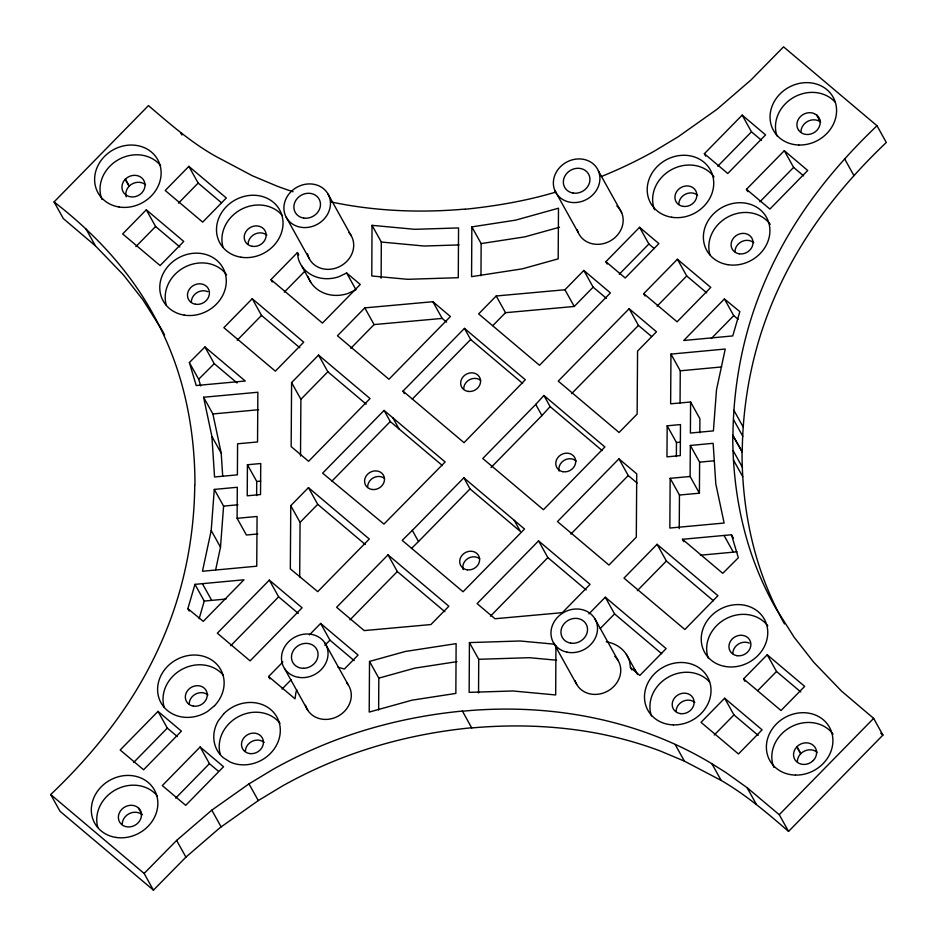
<?xml version="1.0" encoding="UTF-8"?>
<svg xmlns="http://www.w3.org/2000/svg" width="937" height="937" viewBox="0 0 937 937"><rect width="100%" height="100%" fill="white"/><g stroke="black" fill="none" stroke-linecap="round" stroke-linejoin="round"><path stroke-width="1.41" d="M369.518 661.428L369.213 712.073L412.116 700.15L455.85 693.415L456.12 643.649L405.416 651.449L369.518 661.428L378.817 678.142L378.63 709.977M372.024 225.337L371.778 275.982L407.607 279.308L458.275 277.703L458.544 227.937L414.833 229.319L372.024 225.337L381.312 242.039L381.136 278.219M788.556 831.4C767.227 812.976 745.653 794.611 721.185 780.439L684.408 761.137L660.081 750.912A414.611 366.765 -29.1 0 0 599.551 733.753C557.492 725.554 514.331 724.149 471.709 727.944L471.709 727.756C427.975 731.984 384.767 741.694 343.68 757.319A414.611 366.765 -29.1 0 0 282.904 785.721L258.284 800.573L219.961 827.734L185.924 857.121L153.434 890.15L144.134 873.448L176.625 840.419L211.809 810.154L248.996 783.871L273.604 769.019A414.611 366.765 -29.1 0 1 334.38 740.605C375.468 724.992 418.675 715.282 462.409 711.054L462.409 711.23C548.286 702.867 637.57 718.714 711.886 763.737L725.824 772.486L747.082 787.666L779.256 814.698L788.556 831.4L882.923 735.077L873.635 718.374L841.613 691.19L813.656 662.178L794.049 637.113L775.18 607.223A414.611 366.765 -29.1 0 1 751.064 552.9C738.368 515.069 732.711 475.141 732.757 435.283L742.245 451.974L732.757 435.283M554.493 644.188L520.094 640.99L469.425 642.595L469.156 692.361L512.867 690.979L555.688 694.961L555.922 645.769M471.85 226.883L471.58 276.649L522.284 268.849L558.183 258.858L558.487 208.213L515.584 220.148L471.85 226.883L481.149 243.585L480.974 275.783M478.549 692.958L478.725 659.297L469.425 642.595M237.108 518.302L237.307 487.263L214.292 489.419L211.2 530.483L202.462 571.254L256.738 566.194L257.066 516.474L237.108 518.302L246.396 535.015L257.804 533.961M247.427 464.752L247.227 495.802L260.533 494.56L260.732 463.522L247.427 464.752L256.726 481.454L256.633 495.568M290.763 505.675L290.329 568.876L317.748 591.634L369.283 539.033L308.437 487.638L290.763 505.675L300.063 522.377L299.688 576.969M291.594 382.589L291.161 446.598L308.578 461.309L370.045 398.565L318.545 355.076L291.594 382.589L300.894 399.291L300.508 456.026M667.167 425.808L666.968 456.846L680.274 455.616L680.485 424.578L667.167 425.808L676.467 442.51L676.373 456.624M670.154 478.327L669.838 528.046L724.114 523.033L715.798 483.843L713.151 443.306L690.323 445.45L690.112 476.488L699.412 493.202L679.454 495.029L670.154 478.327L690.112 476.488M690.604 401.985L690.393 433.035L713.408 430.879L716.5 389.815L725.238 349.032L670.962 354.104L670.634 403.824L690.604 401.985L699.892 418.698L699.81 432.8M679.243 528.667L679.454 495.029M680.051 402.98L680.262 370.806L670.962 354.104M699.412 493.202L699.611 462.152L690.323 445.45M732.945 435.272C733.331 394.196 739.797 353.214 752.54 314.141A414.611 366.765 -29.1 0 1 777.265 255.286C802.283 206.445 837.397 163.483 876.997 125.745L783.566 46.85L751.076 79.879L717.039 109.266L678.365 136.65L654.096 151.279A414.611 366.765 -29.1 0 1 601.46 176.484M742.245 451.974C742.631 410.898 749.096 369.916 761.84 330.843A414.611 366.765 -29.1 0 1 786.565 271.988C811.583 223.147 846.697 180.185 886.297 142.459L876.997 125.745M215.686 569.684L220.5 547.185L223.592 506.121L214.292 489.419M187.857 608.663L203.282 621.348L243.983 579.792L194.966 584.36L187.857 608.663L189.18 611.041M194.966 584.36L204.254 601.074L199.136 618.701M813.363 760.469A11.97 10.588 -29.1 0 0 813.246 745.302A11.97 10.588 -29.1 0 0 796.965 746.625L795.115 749.05A11.958 10.576 -29.1 0 0 796.895 761.992A11.958 10.576 -29.1 0 0 810.938 762.413L813.363 760.469M535.718 404.433L543.917 395.473L604.892 446.972L543.425 509.716L482.766 458.486L535.718 404.433L541.914 415.571L491 467.54M541.914 415.571L550.113 406.611L543.917 395.473M153.434 890.15L60.003 811.255L50.703 794.541C90.303 756.815 125.417 713.853 150.435 665.012A414.611 366.765 -29.1 0 0 175.16 606.157C187.904 567.084 194.369 526.102 194.755 485.026L194.955 485.003C194.99 445.157 189.333 405.229 176.636 367.398A414.611 366.765 -29.1 0 0 152.52 313.063C128.322 269.317 93.454 232.388 54.077 201.923L148.444 105.6C169.749 123.778 191.031 142.436 215.545 156.233L252.252 175.711L276.919 186.088A414.611 366.765 -29.1 0 0 293.058 191.722M126.179 196.852A11.97 10.588 -29.1 0 1 129.06 186.276L129.259 186.076A11.97 10.588 -29.1 0 1 145.54 184.741M146.301 209.794L122.665 233.934L160.11 265.558L183.746 241.43L146.301 209.794L155.601 226.508L179.834 246.97M188.852 166.364L165.217 190.492L202.661 222.116L226.309 197.988L188.852 166.364L198.152 183.066L221.284 202.603M135.9 246.607L155.601 226.508M178.452 203.177L198.152 183.066M252.229 298.716L223.861 327.669L275.349 371.157L303.717 342.192L252.229 298.716L261.528 315.418L299.863 347.791M272.269 281.99L270.945 279.601L297.427 252.568L298.751 254.958M237.202 340.236L261.528 315.418M284.321 292.145L304.689 271.355M364.786 307.875L337.461 335.774L388.949 379.262L450.416 316.519L432.882 301.714L364.786 307.875L374.086 324.577L442.182 318.416L446.562 322.117M300.894 399.291L327.845 371.778L318.545 355.076M350.801 348.341L374.086 324.577M384.088 410.418L322.621 473.162L383.947 524.076L445.134 461.976L384.088 410.418L390.284 421.556L442.44 465.607M402.992 391.116L464.459 328.383L525.317 379.766L464.038 442.674L402.992 391.116L404.374 393.587M496.2 295.987L478.643 313.895L539.501 365.289L610.42 292.894L583.845 270.453L564.941 289.756L496.2 295.987L505.5 312.689L574.229 306.469L593.144 287.155L583.845 270.453M331.885 481.161L390.284 421.556M412.268 399.115L470.655 339.51L464.459 328.383M300.063 522.377L317.725 504.34L308.437 487.638M492.815 325.631L505.5 312.689M269.329 580.12L217.325 633.201L250.097 660.878L302.101 607.785L269.329 580.12L278.629 596.822L298.294 613.419M158.013 711.394L120.182 749.998L143.584 769.769L181.415 731.153L158.013 711.394L167.301 728.096L177.339 736.564M704.355 153.727L742.174 115.122L765.576 134.881L727.756 173.497L704.355 153.727L705.678 156.116M605.888 261.692L639.573 227.304L658.887 243.608L625.202 277.996L605.888 261.692L607.211 264.07M230.701 645.745L278.629 596.822M133.569 762.531L167.301 728.096M717.742 166.259L751.474 131.824L742.174 115.122M619.263 274.225L648.872 244.007L639.573 227.304M269.95 678.915L268.626 676.526L282.904 661.955M309.421 634.888L320.63 623.433L358.086 655.068L344.383 669.041L338.046 667.179M388.012 554.845L336.617 607.305L364.188 630.589L430.926 624.546L448.87 606.239L388.012 554.845L397.311 571.547L444.888 611.732M629.149 308.706L558.229 381.101L619.076 432.496L637.137 414.06L637.57 351.094L656.474 331.792L629.149 308.706L638.448 325.408L651.566 336.488M643.731 293.644L677.416 259.256L710.773 287.425L677.088 321.813L643.731 293.644L645.054 296.033M200.143 746.965L162.312 785.581L185.713 805.34L223.545 766.735L200.143 746.965L209.431 763.667L218.356 771.198M412.315 530.389L463.85 477.788L524.521 529.018L463.054 591.762L402.196 540.368L412.315 530.389L418.511 541.527L411.425 548.508M746.484 189.309L784.304 150.693L807.706 170.464L769.886 209.068L746.484 189.309L747.808 191.687M418.511 541.527L470.046 488.927L463.85 477.788M282.002 689.07L291.184 679.7M324.834 645.347L329.929 640.147L320.63 623.433M657.106 306.176L686.716 275.958L677.416 259.256M349.946 619.896L397.311 571.547M571.57 393.669L638.448 325.408M175.699 798.101L209.431 763.667M759.872 201.83L793.604 167.395L784.304 150.693M724.418 298.95L683.717 340.494L732.746 335.926L739.843 311.634L724.418 298.95L733.718 315.652L738.122 319.283M711.335 338.503L733.718 315.652M538.564 540.872L477.097 603.615L495.005 618.748L562.329 612.657L590.052 584.36L538.564 540.872L547.852 557.585L586.199 589.959M618.935 458.837L557.468 521.569L608.968 565.058L636.305 537.147L636.738 473.864L618.935 458.837L628.235 475.539L637.137 483.047M490.484 616.136L547.852 557.585M570.867 534.09L628.235 475.539M588.904 613.899L605.267 597.209L666.125 648.603L639.83 675.436L630.472 667.531L629.652 661.569A34.154 30.218 -29.1 0 0 606.239 641.81M657.083 544.315L623.983 578.106L684.842 629.488L717.941 595.709L657.083 544.315L666.383 561.017L713.49 600.804M600.254 628.516L614.567 613.911L605.267 597.209M637.289 590.708L666.383 561.017M724.652 698.217L701.017 722.345L738.461 753.969L762.097 729.841L724.652 698.217L733.952 714.919L758.185 735.381M743.568 678.903L767.204 654.776L804.66 686.399L781.013 710.527L743.568 678.903L744.892 681.293M714.252 735.03L733.952 714.919M757.787 690.581L776.504 671.478L767.204 654.776M797.387 761.594A11.97 10.588 -29.1 0 1 800.655 753.781L800.842 753.594A11.97 10.588 -29.1 0 1 817.123 752.259M779.256 814.698L873.635 718.374M189.368 362.537L204.945 346.971L245.248 381.008L196.22 385.529L189.368 362.537L198.667 379.239L200.694 385.927M198.667 379.239L214.245 363.673L204.945 346.971M125.195 179.318L127.608 177.362A11.958 10.576 -29.1 0 1 141.663 177.784A11.958 10.576 -29.1 0 1 143.443 190.726L141.581 193.151A11.97 10.588 -29.1 0 1 125.3 194.486A11.97 10.588 -29.1 0 1 125.183 179.318L129.06 186.276M270.945 279.601L322.433 323.089L360.265 284.473L346.643 272.983L338.878 276.696A34.154 30.218 -29.1 0 1 298.247 258.53L297.427 252.568M555.817 192.085C526.336 200.905 495.872 206.07 465.291 209.244L465.291 209.056C422.669 212.851 379.508 211.446 337.449 203.247A414.611 366.765 -29.1 0 1 330.691 201.853M559.483 227.234L524.884 236.85L481.149 243.585M378.817 678.142L414.716 668.151L456.963 661.651M680.262 370.806L721.677 366.941M223.592 506.121L237.975 504.774M699.611 462.152L713.889 460.817M204.254 601.074L226.04 599.036M203.587 397.253L257.862 392.252L257.546 441.971L237.588 443.798L237.389 474.848L214.55 476.98L211.903 436.455L203.587 397.253L212.886 413.967L221.202 453.157L222.713 476.324M212.886 413.967L258.589 409.738M256.726 481.454L260.709 481.091M676.467 442.51L680.461 442.147M683.787 541.68L682.464 539.29L731.481 534.769L733.472 538.342M700.361 555.208L737.056 551.811M459.095 244.92L424.133 246.021L381.312 242.039M478.725 659.297L529.393 657.692L556.625 660.222M814.604 113.81L817.005 115.31L820.238 121.107M141.944 814.569L139.754 813.199A11.958 10.576 -29.1 0 0 122.232 824.232M751.474 131.824L761.5 140.292M793.604 167.395L803.63 175.875M648.872 244.007L654.237 248.539M686.716 275.958L706.732 292.859M593.144 287.155L606.438 298.376M470.655 339.51L522.659 383.432M550.113 406.611L602.222 450.615M682.464 539.29L722.755 573.327L738.333 557.761L731.481 534.769M776.504 671.478L800.737 691.939M470.046 488.927L520.41 531.455L514.214 520.316M327.845 371.778L366.191 404.163M614.567 613.911L661.674 653.698M214.245 363.673L237.108 382.987M317.725 504.34L365.301 544.526M329.929 640.147L354.163 660.608M268.626 676.526L295.014 698.815L295.916 692.537A34.154 30.218 -29.1 0 1 296.806 689.878M50.703 794.541L144.134 873.448M880.721 733.202L882.923 735.077M164.619 334.896A414.611 366.765 -29.1 0 0 161.82 329.777L142.951 299.887L123.344 274.822L95.387 245.81L63.365 218.626L54.077 201.923M798.617 130.126L800.456 132.199A11.97 10.588 -29.1 0 0 816.736 130.512A11.97 10.588 -29.1 0 0 817.017 115.31M816.795 115.181L820.039 120.955M844.659 158.903L853.947 175.606M733.894 410.312L743.193 427.014M598.403 170.909A23.905 21.153 -29.1 0 1 572.94 202.556A23.905 21.153 -29.1 0 1 558.581 168.801A23.905 21.153 -29.1 0 1 598.403 170.909L621.653 212.664M733.542 419.647L742.842 436.349M733.179 450.709L742.479 467.411M733.437 459.997L742.725 476.699M554.88 190.598L578.117 232.353M724.043 535.46L733.343 552.162M564.941 289.756L574.229 306.469M796.977 746.625L800.842 753.594M747.082 787.666L756.382 804.368M711.886 763.737L721.185 780.439M432.882 301.714L442.182 318.416M626.361 654.389L635.661 671.091M675.12 744.435L684.408 761.137M630.472 667.531L631.796 669.908M594.983 618.947L618.221 660.702M328.114 194.205A23.905 21.153 -29.1 0 1 305.544 227.574A23.905 21.153 -29.1 0 1 287.882 195.482A23.905 21.153 -29.1 0 1 328.114 194.205L351.363 235.96M553.474 642.712L576.723 684.467M346.643 272.983L355.943 289.685L348.166 293.398A34.154 30.218 -29.1 0 1 307.945 276.485M286.242 217.302L309.491 259.057M392.884 417.855L399.08 428.994M301.527 265.71L310.826 282.412M180.618 132.632L181.942 135.01M462.409 711.054L471.709 727.944M125.406 179.143L129.259 186.076M211.903 436.455L221.202 453.157M324.998 643.098L348.236 684.853M86.099 229.108L95.387 245.81M211.2 530.483L220.5 547.185M284.543 668.561L307.781 710.316M202.404 583.669L211.703 600.383M248.996 783.871L258.284 800.573M211.809 810.154L221.109 826.856M176.625 840.419L185.924 857.121M142.155 814.71L138.278 807.741L135.877 806.242A11.958 10.576 -29.1 0 0 121.81 809.275A11.958 10.576 -29.1 0 0 119.889 822.557L121.728 824.642A11.97 10.588 -29.1 0 0 138.008 822.955A11.97 10.588 -29.1 0 0 138.289 807.741M796.813 746.848L800.655 753.793M742.045 451.997C742.01 491.843 747.667 531.771 760.364 569.602A414.611 366.765 -29.1 0 0 784.48 623.937M800.959 131.801A11.97 10.588 -29.1 0 1 808.081 121.142A11.97 10.588 -29.1 0 1 820.695 122.103M634.115 668.959A34.154 30.218 -29.1 0 1 637.57 674.558M189.192 703.945A11.267 9.967 -29.1 0 1 196.009 693.848A11.267 9.967 -29.1 0 1 207.967 694.961M245.365 751.38A11.267 9.967 -29.1 0 1 252.182 741.296A11.267 9.967 -29.1 0 1 264.14 742.397M676.069 711.417A11.267 9.967 -29.1 0 1 682.897 701.333A11.267 9.967 -29.1 0 1 694.844 702.434M732.804 653.511A11.267 9.967 -29.1 0 1 749.319 643.11M734.959 251.631A11.267 9.967 -29.1 0 1 741.788 241.547A11.267 9.967 -29.1 0 1 753.746 242.648M678.786 204.196A11.267 9.967 -29.1 0 1 685.615 194.1A11.267 9.967 -29.1 0 1 697.573 195.212M191.335 302.077A11.267 9.967 -29.1 0 1 207.85 291.676M248.082 244.159A11.267 9.967 -29.1 0 1 254.911 234.063A11.267 9.967 -29.1 0 1 266.858 235.175M798.418 129.962A11.97 10.588 -29.1 0 1 800.339 116.668A11.97 10.588 -29.1 0 1 814.417 113.635M651.461 715.903A34.154 30.218 -29.1 0 1 667.776 677.439A34.154 30.218 -29.1 0 1 709.543 681.96M708.278 658.219A34.154 30.218 -29.1 0 1 725.578 618.935A34.154 30.218 -29.1 0 1 767.801 625.904M773.868 767.438A34.154 30.218 -29.1 0 1 790.207 727.335A34.154 30.218 -29.1 0 1 833.04 734.128M709.895 254.665A34.154 30.218 -29.1 0 1 728.822 216.482A34.154 30.218 -29.1 0 1 770.214 224.376M654.576 209.724A34.154 30.218 -29.1 0 1 671.337 169.738A34.154 30.218 -29.1 0 1 714.041 176.941M776.96 135.877A34.154 30.218 -29.1 0 1 793.498 97.483A34.154 30.218 -29.1 0 1 835.218 102.215M166.271 305.111A34.154 30.218 -29.1 0 1 185.198 266.928A34.154 30.218 -29.1 0 1 226.602 274.822M223.006 247.192A34.154 30.218 -29.1 0 1 241.277 209.349A34.154 30.218 -29.1 0 1 282.529 215.85M101.969 199.487A34.154 30.218 -29.1 0 1 118.085 159.864A34.154 30.218 -29.1 0 1 160.637 165.65M97.835 827.383A34.154 30.218 -29.1 0 1 116.106 789.54A34.154 30.218 -29.1 0 1 157.357 796.04M220.218 754.18A34.154 30.218 -29.1 0 1 238.806 716.442A34.154 30.218 -29.1 0 1 279.976 723.27M164.209 707.318A34.154 30.218 -29.1 0 1 182.036 669.323A34.154 30.218 -29.1 0 1 223.416 675.366M614.777 656.368A23.905 21.153 -29.1 0 1 608.71 690.51A23.905 21.153 -29.1 0 1 575.06 680.66M346.561 682.651A23.905 21.153 -29.1 0 1 338.21 716.114A23.905 21.153 -29.1 0 1 305.485 705.292M616.827 205.953A23.905 21.153 -29.1 0 1 610.936 240.551A23.905 21.153 -29.1 0 1 577.227 229.729M348.962 232.563A23.905 21.153 -29.1 0 1 339.932 266.413A23.905 21.153 -29.1 0 1 307.559 253.868M463.745 388.867A10.248 9.065 -29.1 0 1 469.742 379.59A10.248 9.065 -29.1 0 1 480.658 380.363M559.108 471.065A10.248 9.065 -29.1 0 1 564.191 460.278A10.248 9.065 -29.1 0 1 576.173 461.027M367.667 486.971A10.248 9.065 -29.1 0 1 373.629 477.671A10.248 9.065 -29.1 0 1 384.545 478.409M463.171 569.614A10.248 9.065 -29.1 0 1 467.645 558.639A10.248 9.065 -29.1 0 1 479.709 558.768M223.838 713.689L218.45 720.576A34.154 30.218 -29.1 0 0 223.205 757.623L230.022 761.98A34.154 30.218 -29.1 0 0 274.037 749.155A34.154 30.218 -29.1 0 0 268.767 708.044A34.154 30.218 -29.1 0 0 223.838 713.689M214.55 705.713L207.686 711.347A34.154 30.218 -29.1 0 1 157.744 692.361A34.154 30.218 -29.1 0 1 202.041 655.912A34.154 30.218 -29.1 0 1 214.55 705.713M249.57 753.559A11.267 9.967 -29.1 0 0 263.086 739.773A11.267 9.967 -29.1 0 0 244.744 736.88A11.267 9.967 -29.1 0 0 249.57 753.559M193.397 706.123A11.267 9.967 -29.1 0 0 206.913 692.326A11.267 9.967 -29.1 0 0 188.571 689.445A11.267 9.967 -29.1 0 0 193.397 706.123M680.285 713.596A11.267 9.967 -29.1 0 0 693.79 699.81A11.267 9.967 -29.1 0 0 675.448 696.917A11.267 9.967 -29.1 0 0 680.285 713.596M737.021 655.689A11.267 9.967 -29.1 0 0 750.525 641.892A11.267 9.967 -29.1 0 0 732.184 639.011A11.267 9.967 -29.1 0 0 737.021 655.689M683.003 206.374A11.267 9.967 -29.1 0 0 696.507 192.589A11.267 9.967 -29.1 0 0 678.165 189.696A11.267 9.967 -29.1 0 0 683.003 206.374M252.287 246.337A11.267 9.967 -29.1 0 0 265.803 232.54A11.267 9.967 -29.1 0 0 247.462 229.659A11.267 9.967 -29.1 0 0 252.287 246.337M195.552 304.256A11.267 9.967 -29.1 0 0 209.068 290.458A11.267 9.967 -29.1 0 0 190.726 287.565A11.267 9.967 -29.1 0 0 195.552 304.256M739.176 253.81A11.267 9.967 -29.1 0 0 752.68 240.024A11.267 9.967 -29.1 0 0 734.339 237.131A11.267 9.967 -29.1 0 0 739.176 253.81M795.454 775.086A34.154 30.218 -29.1 0 0 830.323 728.904A34.154 30.218 -29.1 0 0 773.154 727.709A34.154 30.218 -29.1 0 0 795.454 775.086M673.445 724.887A34.154 30.218 -29.1 0 0 708.477 678.798A34.154 30.218 -29.1 0 0 651.332 677.416A34.154 30.218 -29.1 0 0 673.445 724.887M724.781 666.406A34.154 30.218 -29.1 0 0 766.899 625.623A34.154 30.218 -29.1 0 0 711.78 615.328A34.154 30.218 -29.1 0 0 724.781 666.406M798.828 145.012A34.154 30.218 -29.1 0 0 834.106 99.088A34.154 30.218 -29.1 0 0 777.007 97.401A34.154 30.218 -29.1 0 0 798.828 145.012M727.873 264.691A34.154 30.218 -29.1 0 0 768.82 222.901A34.154 30.218 -29.1 0 0 713.233 214.151A34.154 30.218 -29.1 0 0 727.873 264.691M671.7 217.255A34.154 30.218 -29.1 0 0 712.647 175.453A34.154 30.218 -29.1 0 0 657.06 166.704A34.154 30.218 -29.1 0 0 671.7 217.255M184.249 315.125A34.154 30.218 -29.1 0 0 225.196 273.335A34.154 30.218 -29.1 0 0 169.62 264.585A34.154 30.218 -29.1 0 0 184.249 315.125M240.985 257.218A34.154 30.218 -29.1 0 0 281.932 215.416A34.154 30.218 -29.1 0 0 226.356 206.667A34.154 30.218 -29.1 0 0 240.985 257.218M119.093 207.007A34.154 30.218 -29.1 0 0 160.04 165.217A34.154 30.218 -29.1 0 0 104.464 156.467A34.154 30.218 -29.1 0 0 119.093 207.007M115.813 837.409A34.154 30.218 -29.1 0 0 156.76 795.607A34.154 30.218 -29.1 0 0 101.173 786.857A34.154 30.218 -29.1 0 0 115.813 837.409M372.176 489.501A10.248 9.065 -29.1 0 0 384.123 476.699A10.248 9.065 -29.1 0 0 367.339 474.497A10.248 9.065 -29.1 0 0 372.176 489.501M562.786 471.674A10.248 9.065 -29.1 0 0 575.482 459.493A10.248 9.065 -29.1 0 0 558.967 456.319A10.248 9.065 -29.1 0 0 562.786 471.674M467.235 569.825A10.248 9.065 -29.1 0 0 479.264 557.082A10.248 9.065 -29.1 0 0 462.503 554.786A10.248 9.065 -29.1 0 0 467.235 569.825M468.207 391.432A10.248 9.065 -29.1 0 0 480.212 378.665A10.248 9.065 -29.1 0 0 463.44 376.405A10.248 9.065 -29.1 0 0 468.207 391.432M573.139 193.069A13.668 12.087 -29.1 0 0 589.514 176.343A13.668 12.087 -29.1 0 0 567.283 172.841A13.668 12.087 -29.1 0 0 573.139 193.069M570.727 643.133A13.668 12.087 -29.1 0 0 587.101 626.42A13.668 12.087 -29.1 0 0 564.87 622.918A13.668 12.087 -29.1 0 0 570.727 643.133M303.67 218.063A13.668 12.087 -29.1 0 0 320.056 201.35A13.668 12.087 -29.1 0 0 297.814 197.848A13.668 12.087 -29.1 0 0 303.67 218.063M303.775 668.304A13.668 12.087 -29.1 0 0 316.753 649.271A13.668 12.087 -29.1 0 0 293.773 649.903A13.668 12.087 -29.1 0 0 303.775 668.304M567.037 652.175A23.905 21.153 -29.1 0 0 597.01 624.089A23.905 21.153 -29.1 0 0 558.651 616.206A23.905 21.153 -29.1 0 0 567.037 652.175M298.634 677.369A23.905 21.153 -29.1 0 0 327.294 648.111A23.905 21.153 -29.1 0 0 288.385 641.986A23.905 21.153 -29.1 0 0 298.634 677.369"/></g></svg>
